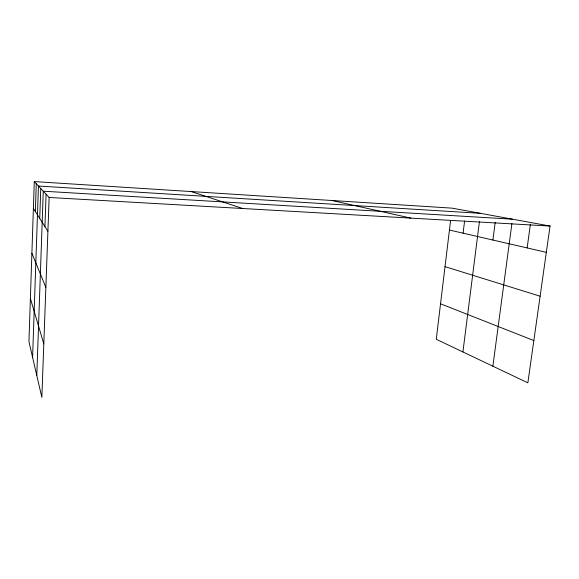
<?xml version="1.0" encoding="UTF-8"?>
<svg xmlns="http://www.w3.org/2000/svg" width="579" height="579" viewBox="0 0 579 579"><rect width="100%" height="100%" fill="white"/><g stroke="black" fill="none" stroke-linecap="round" stroke-linejoin="round"><path stroke-width="0.87" d="M34.277 181.582L28.95 341.632L41.854 397.418L49.143 197.468L34.277 181.582L452.076 208.143L550.05 226.056L527.853 382.828L436.262 339.287L450.6 220.404M35.348 211.516L36.282 183.731M32.59 357.366L38.446 186.033L480.476 213.34M39.734 218.406L40.769 188.522M36.788 375.532L43.28 191.2L512.495 219.188M44.93 226.57L46.088 194.204M463.084 233.178L464.582 221.055M462.918 351.96L479.463 221.359M492.888 240.039L495.19 222.358M492.867 366.196L511.908 223.588M527.143 247.928L530.393 224.261M49.143 197.468L550.05 226.056M331.984 200.508L410.822 218.109M449.434 230.037L546.33 252.343M445.019 266.651L540.12 296.209M191.179 191.555L242.782 208.52M440.539 303.794L533.838 340.568M33.379 208.426L47.912 231.26M31.888 253.218L45.864 287.401M30.383 298.496L43.809 343.883"/></g></svg>
